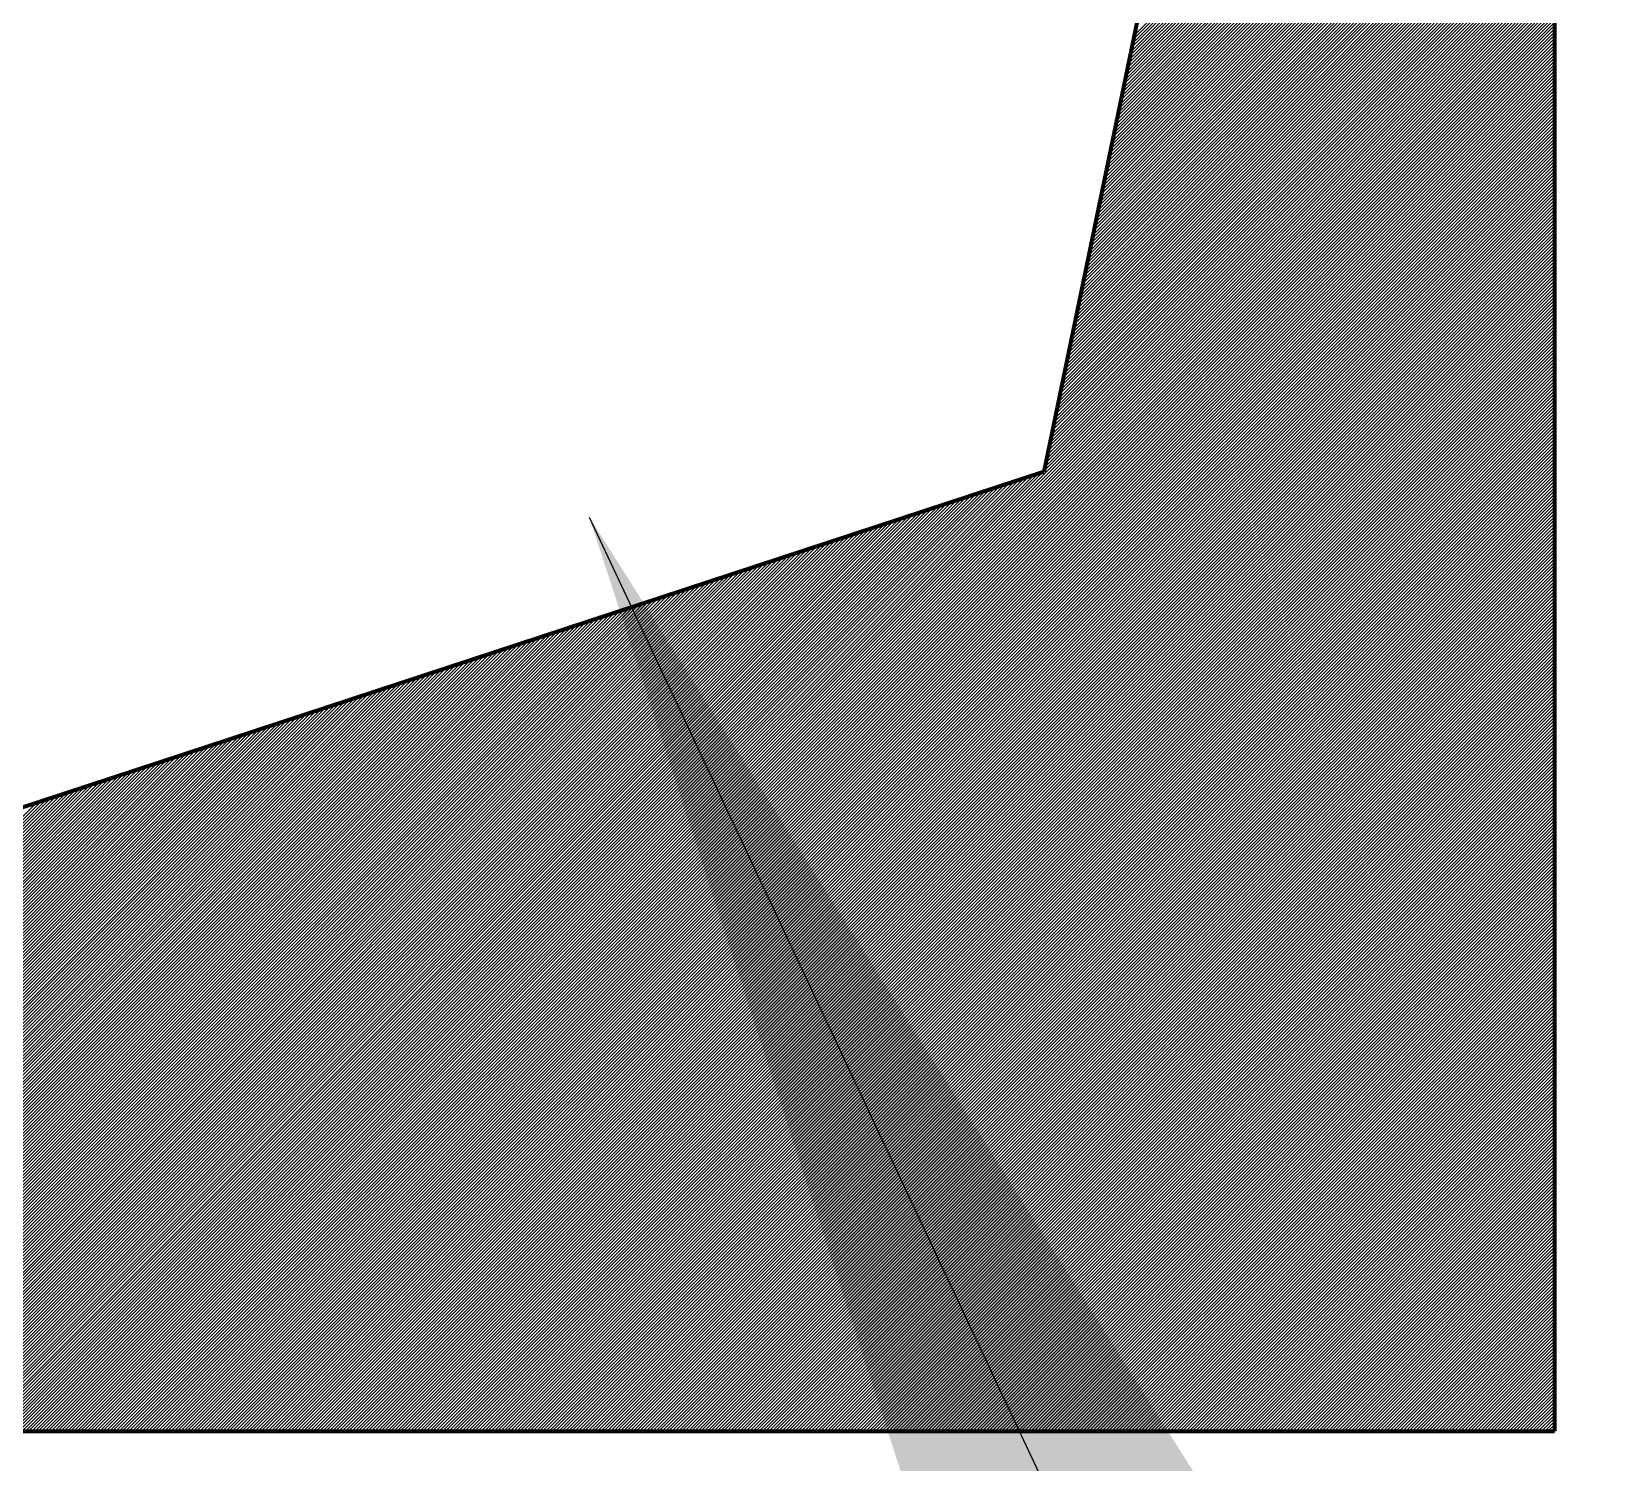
# Model space of a CAD drawing. Header units: millimetres. Extents: x -14850 to 14850, y -10500 to 10500.
# Drawn here: x -10679 to -10609.6, y -5766.5 to -5703.9 of the extents above; entities that cross this region are included whole.
import ezdxf

# ---------------------------------------------------------------- set-up
doc = ezdxf.new("R2010")
doc.units = ezdxf.units.MM
for name, color, linetype, lineweight in [('CAXA0', 7, 'Continuous', 70), ('CAXA4', 3, 'Continuous', 25), ('CAXA5', 4, 'Continuous', 25)]:
    doc.layers.add(name, color=color, linetype=linetype, lineweight=lineweight)

# ---------------------------------------------------------------- blocks, each defined once
blk = doc.blocks.new('CAXBLOCK842')
at = {"layer": 'CAXA0', "color": 0, "linetype": 'Continuous', "lineweight": 25}
for p, q in [((-10632.059, -5710.313), (-10612.378, -5690.632)), ((-10632.022, -5710.134), (-10612.378, -5690.49)), ((-10631.985, -5709.956), (-10612.378, -5690.349)), ((-10631.948, -5709.778), (-10612.378, -5690.208)), ((-10631.911, -5709.599), (-10612.475, -5690.163)), ((-10631.874, -5709.421), (-10612.616, -5690.163)), ((-10631.837, -5709.243), (-10612.758, -5690.163)), ((-10631.8, -5709.064), (-10612.899, -5690.163)), ((-10631.764, -5708.886), (-10613.04, -5690.163)), ((-10631.727, -5708.708), (-10613.182, -5690.163)), ((-10631.69, -5708.53), (-10613.323, -5690.163)), ((-10631.653, -5708.351), (-10613.465, -5690.163)), ((-10631.616, -5708.173), (-10613.606, -5690.163)), ((-10631.579, -5707.995), (-10613.748, -5690.163)), ((-10631.542, -5707.816), (-10613.889, -5690.163)), ((-10631.505, -5707.638), (-10614.03, -5690.163)), ((-10631.468, -5707.46), (-10614.172, -5690.163)), ((-10631.432, -5707.281), (-10614.313, -5690.163)), ((-10631.395, -5707.103), (-10614.455, -5690.163)), ((-10631.358, -5706.925), (-10614.596, -5690.163)), ((-10631.321, -5706.747), (-10614.737, -5690.163)), ((-10631.284, -5706.568), (-10614.879, -5690.163)), ((-10631.247, -5706.39), (-10615.02, -5690.163)), ((-10631.21, -5706.212), (-10615.162, -5690.163)), ((-10631.173, -5706.033), (-10615.303, -5690.163)), ((-10631.137, -5705.855), (-10615.445, -5690.163)), ((-10631.1, -5705.677), (-10615.586, -5690.163)), ((-10631.063, -5705.498), (-10615.727, -5690.163)), ((-10631.026, -5705.32), (-10615.869, -5690.163)), ((-10630.989, -5705.142), (-10616.01, -5690.163)), ((-10630.952, -5704.964), (-10616.152, -5690.163)), ((-10630.915, -5704.785), (-10616.293, -5690.163)), ((-10630.878, -5704.607), (-10616.435, -5690.163)), ((-10630.842, -5704.429), (-10616.576, -5690.163)), ((-10630.805, -5704.25), (-10616.717, -5690.163)), ((-10630.768, -5704.072), (-10616.859, -5690.163)), ((-10632.243, -5711.204), (-10612.378, -5691.339)), ((-10632.206, -5711.026), (-10612.378, -5691.197)), ((-10632.169, -5710.847), (-10612.378, -5691.056)), ((-10632.132, -5710.669), (-10612.378, -5690.915)), ((-10632.095, -5710.491), (-10612.378, -5690.773)), ((-10632.427, -5712.096), (-10612.378, -5692.046)), ((-10632.39, -5711.917), (-10612.378, -5691.905)), ((-10632.354, -5711.739), (-10612.378, -5691.763)), ((-10632.317, -5711.561), (-10612.378, -5691.622)), ((-10632.28, -5711.382), (-10612.378, -5691.48)), ((-10632.612, -5712.987), (-10612.378, -5692.753)), ((-10632.575, -5712.809), (-10612.378, -5692.612)), ((-10632.538, -5712.63), (-10612.378, -5692.47)), ((-10632.501, -5712.452), (-10612.378, -5692.329)), ((-10632.464, -5712.274), (-10612.378, -5692.187)), ((-10632.796, -5713.879), (-10612.378, -5693.46)), ((-10632.759, -5713.7), (-10612.378, -5693.319)), ((-10632.722, -5713.522), (-10612.378, -5693.177)), ((-10632.686, -5713.344), (-10612.378, -5693.036)), ((-10632.649, -5713.165), (-10612.378, -5692.895)), ((-10632.981, -5714.77), (-10612.378, -5694.167)), ((-10632.944, -5714.592), (-10612.378, -5694.026)), ((-10632.907, -5714.413), (-10612.378, -5693.884)), ((-10632.87, -5714.235), (-10612.378, -5693.743)), ((-10632.833, -5714.057), (-10612.378, -5693.602)), ((-10633.128, -5715.483), (-10612.378, -5694.733)), ((-10633.091, -5715.305), (-10612.378, -5694.592)), ((-10633.054, -5715.127), (-10612.378, -5694.45)), ((-10633.017, -5714.948), (-10612.378, -5694.309)), ((-10633.312, -5716.375), (-10612.378, -5695.44)), ((-10633.276, -5716.196), (-10612.378, -5695.299)), ((-10633.239, -5716.018), (-10612.378, -5695.157)), ((-10633.202, -5715.84), (-10612.378, -5695.016)), ((-10633.165, -5715.662), (-10612.378, -5694.874)), ((-10633.497, -5717.266), (-10612.378, -5696.147)), ((-10633.46, -5717.088), (-10612.378, -5696.006)), ((-10633.423, -5716.91), (-10612.378, -5695.864)), ((-10633.386, -5716.731), (-10612.378, -5695.723)), ((-10633.349, -5716.553), (-10612.378, -5695.582)), ((-10633.681, -5718.158), (-10612.378, -5696.854)), ((-10633.644, -5717.979), (-10612.378, -5696.713)), ((-10633.608, -5717.801), (-10612.378, -5696.571)), ((-10633.571, -5717.623), (-10612.378, -5696.43)), ((-10633.534, -5717.445), (-10612.378, -5696.289)), ((-10633.866, -5719.049), (-10612.378, -5697.561)), ((-10633.829, -5718.871), (-10612.378, -5697.42)), ((-10633.792, -5718.693), (-10612.378, -5697.279)), ((-10633.755, -5718.514), (-10612.378, -5697.137)), ((-10633.718, -5718.336), (-10612.378, -5696.996)), ((-10634.05, -5719.941), (-10612.378, -5698.269)), ((-10634.013, -5719.763), (-10612.378, -5698.127)), ((-10633.976, -5719.584), (-10612.378, -5697.986)), ((-10633.939, -5719.406), (-10612.378, -5697.844)), ((-10633.903, -5719.228), (-10612.378, -5697.703)), ((-10634.234, -5720.832), (-10612.378, -5698.976)), ((-10634.198, -5720.654), (-10612.378, -5698.834)), ((-10634.161, -5720.476), (-10612.378, -5698.693)), ((-10634.124, -5720.297), (-10612.378, -5698.551)), ((-10634.087, -5720.119), (-10612.378, -5698.41)), ((-10634.419, -5721.724), (-10612.378, -5699.683)), ((-10634.382, -5721.546), (-10612.378, -5699.541)), ((-10634.345, -5721.367), (-10612.378, -5699.4)), ((-10634.308, -5721.189), (-10612.378, -5699.258)), ((-10634.271, -5721.011), (-10612.378, -5699.117)), ((-10634.603, -5722.615), (-10612.378, -5700.39)), ((-10634.566, -5722.437), (-10612.378, -5700.248)), ((-10634.53, -5722.259), (-10612.378, -5700.107)), ((-10634.493, -5722.08), (-10612.378, -5699.966)), ((-10634.456, -5721.902), (-10612.378, -5699.824)), ((-10676.585, -5765.163), (-10612.378, -5700.956)), ((-10676.444, -5765.163), (-10612.378, -5701.097)), ((-10634.714, -5723.15), (-10612.378, -5700.814)), ((-10634.677, -5722.972), (-10612.378, -5700.673)), ((-10634.64, -5722.794), (-10612.378, -5700.531)), ((-10676.302, -5765.163), (-10612.378, -5701.238)), ((-10676.161, -5765.163), (-10612.378, -5701.38)), ((-10676.02, -5765.163), (-10612.378, -5701.521)), ((-10675.878, -5765.163), (-10612.378, -5701.663)), ((-10675.737, -5765.163), (-10612.378, -5701.804)), ((-10675.595, -5765.163), (-10612.378, -5701.945)), ((-10675.454, -5765.163), (-10612.378, -5702.087)), ((-10675.312, -5765.163), (-10612.378, -5702.228)), ((-10675.171, -5765.163), (-10612.378, -5702.37)), ((-10675.03, -5765.163), (-10612.378, -5702.511)), ((-10674.888, -5765.163), (-10612.378, -5702.653)), ((-10674.747, -5765.163), (-10612.378, -5702.794)), ((-10674.605, -5765.163), (-10612.378, -5702.935)), ((-10674.464, -5765.163), (-10612.378, -5703.077)), ((-10674.323, -5765.163), (-10612.378, -5703.218)), ((-10674.181, -5765.163), (-10612.378, -5703.36)), ((-10674.04, -5765.163), (-10612.378, -5703.501)), ((-10673.898, -5765.163), (-10612.378, -5703.643)), ((-10673.757, -5765.163), (-10612.378, -5703.784)), ((-10673.615, -5765.163), (-10612.378, -5703.925)), ((-10673.474, -5765.163), (-10612.378, -5704.067)), ((-10673.333, -5765.163), (-10612.378, -5704.208)), ((-10673.191, -5765.163), (-10612.378, -5704.35)), ((-10673.05, -5765.163), (-10612.378, -5704.491)), ((-10672.908, -5765.163), (-10612.378, -5704.633)), ((-10672.767, -5765.163), (-10612.378, -5704.774)), ((-10672.625, -5765.163), (-10612.378, -5704.915)), ((-10672.484, -5765.163), (-10612.378, -5705.057)), ((-10672.343, -5765.163), (-10612.378, -5705.198)), ((-10672.201, -5765.163), (-10612.378, -5705.34)), ((-10672.06, -5765.163), (-10612.378, -5705.481)), ((-10671.918, -5765.163), (-10612.378, -5705.622)), ((-10671.777, -5765.163), (-10612.378, -5705.764)), ((-10671.636, -5765.163), (-10612.378, -5705.905)), ((-10671.494, -5765.163), (-10612.378, -5706.047)), ((-10671.353, -5765.163), (-10612.378, -5706.188)), ((-10671.211, -5765.163), (-10612.378, -5706.33)), ((-10671.07, -5765.163), (-10612.378, -5706.471)), ((-10670.928, -5765.163), (-10612.378, -5706.612)), ((-10670.787, -5765.163), (-10612.378, -5706.754)), ((-10670.646, -5765.163), (-10612.378, -5706.895)), ((-10670.504, -5765.163), (-10612.378, -5707.037)), ((-10670.363, -5765.163), (-10612.378, -5707.178)), ((-10670.221, -5765.163), (-10612.378, -5707.32)), ((-10670.08, -5765.163), (-10612.378, -5707.461)), ((-10669.938, -5765.163), (-10612.378, -5707.602)), ((-10669.797, -5765.163), (-10612.378, -5707.744)), ((-10669.656, -5765.163), (-10612.378, -5707.885)), ((-10669.514, -5765.163), (-10612.378, -5708.027)), ((-10669.373, -5765.163), (-10612.378, -5708.168)), ((-10669.231, -5765.163), (-10612.378, -5708.309)), ((-10669.09, -5765.163), (-10612.378, -5708.451)), ((-10668.949, -5765.163), (-10612.378, -5708.592)), ((-10668.807, -5765.163), (-10612.378, -5708.734)), ((-10668.666, -5765.163), (-10612.378, -5708.875)), ((-10668.524, -5765.163), (-10612.378, -5709.017)), ((-10668.383, -5765.163), (-10612.378, -5709.158)), ((-10668.241, -5765.163), (-10612.378, -5709.299)), ((-10668.1, -5765.163), (-10612.378, -5709.441)), ((-10667.959, -5765.163), (-10612.378, -5709.582)), ((-10667.817, -5765.163), (-10612.378, -5709.724)), ((-10667.676, -5765.163), (-10612.378, -5709.865)), ((-10667.534, -5765.163), (-10612.378, -5710.007)), ((-10667.393, -5765.163), (-10612.378, -5710.148)), ((-10667.251, -5765.163), (-10612.378, -5710.289)), ((-10667.11, -5765.163), (-10612.378, -5710.431)), ((-10666.969, -5765.163), (-10612.378, -5710.572)), ((-10666.827, -5765.163), (-10612.378, -5710.714)), ((-10666.686, -5765.163), (-10612.378, -5710.855)), ((-10666.544, -5765.163), (-10612.378, -5710.996)), ((-10666.403, -5765.163), (-10612.378, -5711.138)), ((-10666.262, -5765.163), (-10612.378, -5711.279)), ((-10666.12, -5765.163), (-10612.378, -5711.421)), ((-10665.979, -5765.163), (-10612.378, -5711.562)), ((-10665.837, -5765.163), (-10612.378, -5711.704)), ((-10665.696, -5765.163), (-10612.378, -5711.845)), ((-10665.554, -5765.163), (-10612.378, -5711.986)), ((-10665.413, -5765.163), (-10612.378, -5712.128)), ((-10665.272, -5765.163), (-10612.378, -5712.269)), ((-10665.13, -5765.163), (-10612.378, -5712.411)), ((-10664.989, -5765.163), (-10612.378, -5712.552)), ((-10664.847, -5765.163), (-10612.378, -5712.694)), ((-10664.706, -5765.163), (-10612.378, -5712.835)), ((-10664.564, -5765.163), (-10612.378, -5712.976)), ((-10664.423, -5765.163), (-10612.378, -5713.118)), ((-10664.282, -5765.163), (-10612.378, -5713.259)), ((-10664.14, -5765.163), (-10612.378, -5713.401)), ((-10663.999, -5765.163), (-10612.378, -5713.542)), ((-10663.857, -5765.163), (-10612.378, -5713.683)), ((-10663.716, -5765.163), (-10612.378, -5713.825)), ((-10663.575, -5765.163), (-10612.378, -5713.966)), ((-10663.433, -5765.163), (-10612.378, -5714.108)), ((-10663.292, -5765.163), (-10612.378, -5714.249)), ((-10663.15, -5765.163), (-10612.378, -5714.391)), ((-10663.009, -5765.163), (-10612.378, -5714.532)), ((-10662.867, -5765.163), (-10612.378, -5714.673)), ((-10662.726, -5765.163), (-10612.378, -5714.815)), ((-10662.585, -5765.163), (-10612.378, -5714.956)), ((-10662.443, -5765.163), (-10612.378, -5715.098)), ((-10662.302, -5765.163), (-10612.378, -5715.239)), ((-10662.16, -5765.163), (-10612.378, -5715.381)), ((-10662.019, -5765.163), (-10612.378, -5715.522)), ((-10661.877, -5765.163), (-10612.378, -5715.663)), ((-10661.736, -5765.163), (-10612.378, -5715.805)), ((-10661.595, -5765.163), (-10612.378, -5715.946)), ((-10661.453, -5765.163), (-10612.378, -5716.088)), ((-10661.312, -5765.163), (-10612.378, -5716.229)), ((-10661.17, -5765.163), (-10612.378, -5716.37)), ((-10661.029, -5765.163), (-10612.378, -5716.512)), ((-10660.888, -5765.163), (-10612.378, -5716.653)), ((-10660.746, -5765.163), (-10612.378, -5716.795)), ((-10660.605, -5765.163), (-10612.378, -5716.936)), ((-10660.463, -5765.163), (-10612.378, -5717.078)), ((-10660.322, -5765.163), (-10612.378, -5717.219)), ((-10660.18, -5765.163), (-10612.378, -5717.36)), ((-10660.039, -5765.163), (-10612.378, -5717.502)), ((-10659.898, -5765.163), (-10612.378, -5717.643)), ((-10659.756, -5765.163), (-10612.378, -5717.785)), ((-10659.615, -5765.163), (-10612.378, -5717.926)), ((-10659.473, -5765.163), (-10612.378, -5718.068)), ((-10659.332, -5765.163), (-10612.378, -5718.209)), ((-10659.19, -5765.163), (-10612.378, -5718.35)), ((-10659.049, -5765.163), (-10612.378, -5718.492)), ((-10658.908, -5765.163), (-10612.378, -5718.633)), ((-10658.766, -5765.163), (-10612.378, -5718.775)), ((-10658.625, -5765.163), (-10612.378, -5718.916)), ((-10658.483, -5765.163), (-10612.378, -5719.057)), ((-10658.342, -5765.163), (-10612.378, -5719.199)), ((-10658.201, -5765.163), (-10612.378, -5719.34)), ((-10658.059, -5765.163), (-10612.378, -5719.482)), ((-10657.918, -5765.163), (-10612.378, -5719.623)), ((-10657.776, -5765.163), (-10612.378, -5719.765)), ((-10657.635, -5765.163), (-10612.378, -5719.906)), ((-10657.493, -5765.163), (-10612.378, -5720.047)), ((-10657.352, -5765.163), (-10612.378, -5720.189)), ((-10657.211, -5765.163), (-10612.378, -5720.33)), ((-10657.069, -5765.163), (-10612.378, -5720.472)), ((-10656.928, -5765.163), (-10612.378, -5720.613)), ((-10656.786, -5765.163), (-10612.378, -5720.755)), ((-10656.645, -5765.163), (-10612.378, -5720.896)), ((-10656.503, -5765.163), (-10612.378, -5721.037)), ((-10656.362, -5765.163), (-10612.378, -5721.179)), ((-10656.221, -5765.163), (-10612.378, -5721.32)), ((-10656.079, -5765.163), (-10612.378, -5721.462)), ((-10655.938, -5765.163), (-10612.378, -5721.603)), ((-10655.796, -5765.163), (-10612.378, -5721.744)), ((-10655.655, -5765.163), (-10612.378, -5721.886)), ((-10655.514, -5765.163), (-10612.378, -5722.027)), ((-10655.372, -5765.163), (-10612.378, -5722.169)), ((-10655.231, -5765.163), (-10612.378, -5722.31)), ((-10655.089, -5765.163), (-10612.378, -5722.452)), ((-10654.948, -5765.163), (-10612.378, -5722.593)), ((-10677.01, -5765.163), (-10635.159, -5723.313)), ((-10676.868, -5765.163), (-10634.948, -5723.243)), ((-10676.727, -5765.163), (-10634.738, -5723.174)), ((-10654.806, -5765.163), (-10612.378, -5722.734)), ((-10654.665, -5765.163), (-10612.378, -5722.876)), ((-10654.524, -5765.163), (-10612.378, -5723.017)), ((-10654.382, -5765.163), (-10612.378, -5723.159)), ((-10654.241, -5765.163), (-10612.378, -5723.3)), ((-10678.424, -5765.163), (-10637.267, -5724.006)), ((-10678.282, -5765.163), (-10637.056, -5723.936)), ((-10678.141, -5765.163), (-10636.845, -5723.867)), ((-10677.999, -5765.163), (-10636.634, -5723.798)), ((-10677.858, -5765.163), (-10636.424, -5723.728)), ((-10677.717, -5765.163), (-10636.213, -5723.659)), ((-10677.575, -5765.163), (-10636.002, -5723.59)), ((-10677.434, -5765.163), (-10635.791, -5723.52)), ((-10677.292, -5765.163), (-10635.581, -5723.451)), ((-10677.151, -5765.163), (-10635.37, -5723.382)), ((-10654.099, -5765.163), (-10612.378, -5723.442)), ((-10653.958, -5765.163), (-10612.378, -5723.583)), ((-10653.816, -5765.163), (-10612.378, -5723.724)), ((-10653.675, -5765.163), (-10612.378, -5723.866)), ((-10653.534, -5765.163), (-10612.378, -5724.007)), ((-10679.838, -5765.163), (-10639.374, -5724.699)), ((-10679.697, -5765.163), (-10639.163, -5724.63)), ((-10679.555, -5765.163), (-10638.953, -5724.56)), ((-10679.414, -5765.163), (-10638.742, -5724.491)), ((-10679.272, -5765.163), (-10638.531, -5724.422)), ((-10679.131, -5765.163), (-10638.32, -5724.352)), ((-10678.989, -5765.163), (-10638.11, -5724.283)), ((-10678.848, -5765.163), (-10637.899, -5724.214)), ((-10678.707, -5765.163), (-10637.688, -5724.144)), ((-10678.565, -5765.163), (-10637.477, -5724.075)), ((-10653.392, -5765.163), (-10612.378, -5724.149)), ((-10653.251, -5765.163), (-10612.378, -5724.29)), ((-10653.109, -5765.163), (-10612.378, -5724.431)), ((-10652.968, -5765.163), (-10612.378, -5724.573)), ((-10681.252, -5765.163), (-10641.482, -5725.392)), ((-10681.111, -5765.163), (-10641.271, -5725.323)), ((-10680.969, -5765.163), (-10641.06, -5725.254)), ((-10680.828, -5765.163), (-10640.849, -5725.184)), ((-10680.687, -5765.163), (-10640.639, -5725.115)), ((-10680.545, -5765.163), (-10640.428, -5725.046)), ((-10680.404, -5765.163), (-10640.217, -5724.976)), ((-10680.262, -5765.163), (-10640.006, -5724.907)), ((-10680.121, -5765.163), (-10639.796, -5724.838)), ((-10679.979, -5765.163), (-10639.585, -5724.768)), ((-10652.826, -5765.163), (-10612.378, -5724.714)), ((-10652.685, -5765.163), (-10612.378, -5724.856)), ((-10652.544, -5765.163), (-10612.378, -5724.997)), ((-10652.402, -5765.163), (-10612.378, -5725.139)), ((-10652.261, -5765.163), (-10612.378, -5725.28)), ((-10682.666, -5765.163), (-10643.589, -5726.086)), ((-10682.525, -5765.163), (-10643.378, -5726.016)), ((-10682.384, -5765.163), (-10643.168, -5725.947)), ((-10682.242, -5765.163), (-10642.957, -5725.878)), ((-10682.101, -5765.163), (-10642.746, -5725.808)), ((-10681.959, -5765.163), (-10642.535, -5725.739)), ((-10681.818, -5765.163), (-10642.325, -5725.67)), ((-10681.676, -5765.163), (-10642.114, -5725.6)), ((-10681.535, -5765.163), (-10641.903, -5725.531)), ((-10681.394, -5765.163), (-10641.692, -5725.462)), ((-10652.119, -5765.163), (-10612.378, -5725.421)), ((-10651.978, -5765.163), (-10612.378, -5725.563)), ((-10651.837, -5765.163), (-10612.378, -5725.704)), ((-10651.695, -5765.163), (-10612.378, -5725.846)), ((-10651.554, -5765.163), (-10612.378, -5725.987)), ((-10684.081, -5765.163), (-10645.697, -5726.779)), ((-10683.939, -5765.163), (-10645.486, -5726.71)), ((-10683.798, -5765.163), (-10645.275, -5726.64)), ((-10683.656, -5765.163), (-10645.064, -5726.571)), ((-10683.515, -5765.163), (-10644.854, -5726.502)), ((-10683.374, -5765.163), (-10644.643, -5726.432)), ((-10683.232, -5765.163), (-10644.432, -5726.363)), ((-10683.091, -5765.163), (-10644.221, -5726.294)), ((-10682.949, -5765.163), (-10644.011, -5726.224)), ((-10682.808, -5765.163), (-10643.8, -5726.155)), ((-10651.412, -5765.163), (-10612.378, -5726.129)), ((-10651.271, -5765.163), (-10612.378, -5726.27)), ((-10651.129, -5765.163), (-10612.378, -5726.411)), ((-10650.988, -5765.163), (-10612.378, -5726.553)), ((-10650.847, -5765.163), (-10612.378, -5726.694)), ((-10685.495, -5765.163), (-10647.804, -5727.472)), ((-10685.353, -5765.163), (-10647.593, -5727.403)), ((-10685.212, -5765.163), (-10647.383, -5727.334)), ((-10685.071, -5765.163), (-10647.172, -5727.264)), ((-10684.929, -5765.163), (-10646.961, -5727.195)), ((-10684.788, -5765.163), (-10646.75, -5727.126)), ((-10684.646, -5765.163), (-10646.54, -5727.056)), ((-10684.505, -5765.163), (-10646.329, -5726.987)), ((-10684.363, -5765.163), (-10646.118, -5726.918)), ((-10684.222, -5765.163), (-10645.907, -5726.848)), ((-10650.705, -5765.163), (-10612.378, -5726.836)), ((-10650.564, -5765.163), (-10612.378, -5726.977)), ((-10650.422, -5765.163), (-10612.378, -5727.119)), ((-10650.281, -5765.163), (-10612.378, -5727.26)), ((-10650.139, -5765.163), (-10612.378, -5727.401)), ((-10686.909, -5765.163), (-10649.912, -5728.166)), ((-10686.768, -5765.163), (-10649.701, -5728.096)), ((-10686.626, -5765.163), (-10649.49, -5728.027)), ((-10686.485, -5765.163), (-10649.279, -5727.958)), ((-10686.343, -5765.163), (-10649.069, -5727.888)), ((-10686.202, -5765.163), (-10648.858, -5727.819)), ((-10686.061, -5765.163), (-10648.647, -5727.75)), ((-10685.919, -5765.163), (-10648.436, -5727.68)), ((-10685.778, -5765.163), (-10648.226, -5727.611)), ((-10685.636, -5765.163), (-10648.015, -5727.542)), ((-10649.998, -5765.163), (-10612.378, -5727.543)), ((-10649.857, -5765.163), (-10612.378, -5727.684)), ((-10649.715, -5765.163), (-10612.378, -5727.826)), ((-10649.574, -5765.163), (-10612.378, -5727.967)), ((-10649.432, -5765.163), (-10612.378, -5728.108)), ((-10687.378, -5765.066), (-10650.755, -5728.443)), ((-10687.378, -5764.925), (-10650.965, -5728.512)), ((-10687.378, -5764.783), (-10651.176, -5728.582)), ((-10687.378, -5764.642), (-10651.387, -5728.651)), ((-10687.378, -5764.5), (-10651.598, -5728.72)), ((-10687.378, -5764.359), (-10651.808, -5728.79)), ((-10687.378, -5764.218), (-10652.019, -5728.859)), ((-10687.333, -5765.163), (-10650.544, -5728.374)), ((-10687.192, -5765.163), (-10650.333, -5728.304)), ((-10687.05, -5765.163), (-10650.122, -5728.235)), ((-10649.291, -5765.163), (-10612.378, -5728.25)), ((-10649.15, -5765.163), (-10612.378, -5728.391)), ((-10649.008, -5765.163), (-10612.378, -5728.533)), ((-10648.867, -5765.163), (-10612.378, -5728.674)), ((-10648.725, -5765.163), (-10612.378, -5728.816)), ((-10687.378, -5764.076), (-10652.23, -5728.928)), ((-10687.378, -5763.935), (-10652.441, -5728.998)), ((-10687.378, -5763.793), (-10652.651, -5729.067)), ((-10687.378, -5763.652), (-10652.862, -5729.136)), ((-10687.378, -5763.51), (-10653.073, -5729.206)), ((-10687.378, -5763.369), (-10653.284, -5729.275)), ((-10687.378, -5763.228), (-10653.494, -5729.344)), ((-10687.378, -5763.086), (-10653.705, -5729.414)), ((-10687.378, -5762.945), (-10653.916, -5729.483)), ((-10687.378, -5762.803), (-10654.127, -5729.552)), ((-10648.584, -5765.163), (-10612.378, -5728.957)), ((-10648.442, -5765.163), (-10612.378, -5729.098)), ((-10648.301, -5765.163), (-10612.378, -5729.24)), ((-10648.16, -5765.163), (-10612.378, -5729.381)), ((-10648.018, -5765.163), (-10612.378, -5729.523)), ((-10687.378, -5762.662), (-10654.337, -5729.622)), ((-10687.378, -5762.521), (-10654.548, -5729.691)), ((-10687.378, -5762.379), (-10654.759, -5729.76)), ((-10687.378, -5762.238), (-10654.97, -5729.829)), ((-10687.378, -5762.096), (-10655.18, -5729.899)), ((-10687.378, -5761.955), (-10655.391, -5729.968)), ((-10687.378, -5761.813), (-10655.602, -5730.037)), ((-10687.378, -5761.672), (-10655.813, -5730.107)), ((-10687.378, -5761.531), (-10656.023, -5730.176)), ((-10687.378, -5761.389), (-10656.234, -5730.245)), ((-10647.877, -5765.163), (-10612.378, -5729.664)), ((-10647.735, -5765.163), (-10612.378, -5729.806)), ((-10647.594, -5765.163), (-10612.378, -5729.947)), ((-10647.452, -5765.163), (-10612.378, -5730.088)), ((-10647.311, -5765.163), (-10612.378, -5730.23)), ((-10687.378, -5761.248), (-10656.445, -5730.315)), ((-10687.378, -5761.106), (-10656.656, -5730.384)), ((-10687.378, -5760.965), (-10656.866, -5730.453)), ((-10687.378, -5760.823), (-10657.077, -5730.523)), ((-10687.378, -5760.682), (-10657.288, -5730.592)), ((-10687.378, -5760.541), (-10657.499, -5730.661)), ((-10687.378, -5760.399), (-10657.709, -5730.731)), ((-10687.378, -5760.258), (-10657.92, -5730.8)), ((-10687.378, -5760.116), (-10658.131, -5730.869)), ((-10687.378, -5759.975), (-10658.342, -5730.939)), ((-10647.17, -5765.163), (-10612.378, -5730.371)), ((-10647.028, -5765.163), (-10612.378, -5730.513)), ((-10646.887, -5765.163), (-10612.378, -5730.654)), ((-10646.745, -5765.163), (-10612.378, -5730.795)), ((-10646.604, -5765.163), (-10612.378, -5730.937)), ((-10687.378, -5759.834), (-10658.552, -5731.008)), ((-10687.378, -5759.692), (-10658.763, -5731.077)), ((-10687.378, -5759.551), (-10658.974, -5731.147)), ((-10687.378, -5759.409), (-10659.185, -5731.216)), ((-10687.378, -5759.268), (-10659.395, -5731.285)), ((-10687.378, -5759.126), (-10659.606, -5731.355)), ((-10687.378, -5758.985), (-10659.817, -5731.424)), ((-10687.378, -5758.844), (-10660.028, -5731.493)), ((-10687.378, -5758.702), (-10660.238, -5731.563)), ((-10687.378, -5758.561), (-10660.449, -5731.632)), ((-10646.463, -5765.163), (-10612.378, -5731.078)), ((-10646.321, -5765.163), (-10612.378, -5731.22)), ((-10646.18, -5765.163), (-10612.378, -5731.361)), ((-10646.038, -5765.163), (-10612.378, -5731.503)), ((-10645.897, -5765.163), (-10612.378, -5731.644)), ((-10687.378, -5758.419), (-10660.66, -5731.701)), ((-10687.378, -5758.278), (-10660.871, -5731.771)), ((-10687.378, -5758.136), (-10661.081, -5731.84)), ((-10687.378, -5757.995), (-10661.292, -5731.909)), ((-10687.378, -5757.854), (-10661.503, -5731.979)), ((-10687.378, -5757.712), (-10661.714, -5732.048)), ((-10687.378, -5757.571), (-10661.924, -5732.117)), ((-10687.378, -5757.429), (-10662.135, -5732.187)), ((-10687.378, -5757.288), (-10662.346, -5732.256)), ((-10687.378, -5757.147), (-10662.557, -5732.325)), ((-10645.755, -5765.163), (-10612.378, -5731.785)), ((-10645.614, -5765.163), (-10612.378, -5731.927)), ((-10645.473, -5765.163), (-10612.378, -5732.068)), ((-10645.331, -5765.163), (-10612.378, -5732.21)), ((-10687.378, -5757.005), (-10662.767, -5732.395)), ((-10687.378, -5756.864), (-10662.978, -5732.464)), ((-10687.378, -5756.722), (-10663.189, -5732.533)), ((-10687.378, -5756.581), (-10663.4, -5732.603)), ((-10687.378, -5756.439), (-10663.61, -5732.672)), ((-10687.378, -5756.298), (-10663.821, -5732.741)), ((-10687.378, -5756.157), (-10664.032, -5732.811)), ((-10687.378, -5756.015), (-10664.243, -5732.88)), ((-10687.378, -5755.874), (-10664.453, -5732.949)), ((-10687.378, -5755.732), (-10664.664, -5733.019)), ((-10645.19, -5765.163), (-10612.378, -5732.351)), ((-10645.048, -5765.163), (-10612.378, -5732.493)), ((-10644.907, -5765.163), (-10612.378, -5732.634)), ((-10644.765, -5765.163), (-10612.378, -5732.775)), ((-10644.624, -5765.163), (-10612.378, -5732.917)), ((-10687.378, -5755.591), (-10664.875, -5733.088)), ((-10687.378, -5755.449), (-10665.086, -5733.157)), ((-10687.378, -5755.308), (-10665.296, -5733.227)), ((-10687.378, -5755.167), (-10665.507, -5733.296)), ((-10687.378, -5755.025), (-10665.718, -5733.365)), ((-10687.378, -5754.884), (-10665.929, -5733.435)), ((-10687.378, -5754.742), (-10666.139, -5733.504)), ((-10687.378, -5754.601), (-10666.35, -5733.573)), ((-10687.378, -5754.46), (-10666.561, -5733.643)), ((-10687.378, -5754.318), (-10666.772, -5733.712)), ((-10644.483, -5765.163), (-10612.378, -5733.058)), ((-10644.341, -5765.163), (-10612.378, -5733.2)), ((-10644.2, -5765.163), (-10612.378, -5733.341)), ((-10644.058, -5765.163), (-10612.378, -5733.482)), ((-10643.917, -5765.163), (-10612.378, -5733.624)), ((-10687.378, -5754.177), (-10666.982, -5733.781)), ((-10687.378, -5754.035), (-10667.193, -5733.851)), ((-10687.378, -5753.894), (-10667.404, -5733.92)), ((-10687.378, -5753.752), (-10667.615, -5733.989)), ((-10687.378, -5753.611), (-10667.825, -5734.059)), ((-10687.378, -5753.47), (-10668.036, -5734.128)), ((-10687.378, -5753.328), (-10668.247, -5734.197)), ((-10687.378, -5753.187), (-10668.458, -5734.267)), ((-10687.378, -5753.045), (-10668.668, -5734.336)), ((-10687.378, -5752.904), (-10668.879, -5734.405)), ((-10643.776, -5765.163), (-10612.378, -5733.765)), ((-10643.634, -5765.163), (-10612.378, -5733.907)), ((-10643.493, -5765.163), (-10612.378, -5734.048)), ((-10643.351, -5765.163), (-10612.378, -5734.19)), ((-10643.21, -5765.163), (-10612.378, -5734.331)), ((-10687.378, -5752.762), (-10669.09, -5734.475)), ((-10687.378, -5752.621), (-10669.301, -5734.544)), ((-10687.378, -5752.48), (-10669.511, -5734.613)), ((-10687.378, -5752.338), (-10669.722, -5734.683)), ((-10687.378, -5752.197), (-10669.933, -5734.752)), ((-10687.378, -5752.055), (-10670.144, -5734.821)), ((-10687.378, -5751.914), (-10670.354, -5734.891)), ((-10687.378, -5751.772), (-10670.565, -5734.96)), ((-10687.378, -5751.631), (-10670.776, -5735.029)), ((-10687.378, -5751.49), (-10670.987, -5735.099)), ((-10643.068, -5765.163), (-10612.378, -5734.472)), ((-10642.927, -5765.163), (-10612.378, -5734.614)), ((-10642.786, -5765.163), (-10612.378, -5734.755)), ((-10642.644, -5765.163), (-10612.378, -5734.897)), ((-10642.503, -5765.163), (-10612.378, -5735.038)), ((-10687.378, -5751.348), (-10671.197, -5735.168)), ((-10687.378, -5751.207), (-10671.408, -5735.237)), ((-10687.378, -5751.065), (-10671.619, -5735.307)), ((-10687.378, -5750.924), (-10671.83, -5735.376)), ((-10687.378, -5750.783), (-10672.04, -5735.445)), ((-10687.378, -5750.641), (-10672.251, -5735.515)), ((-10687.378, -5750.5), (-10672.462, -5735.584)), ((-10687.378, -5750.358), (-10672.673, -5735.653)), ((-10687.378, -5750.217), (-10672.883, -5735.723)), ((-10687.378, -5750.075), (-10673.094, -5735.792)), ((-10642.361, -5765.163), (-10612.378, -5735.18)), ((-10642.22, -5765.163), (-10612.378, -5735.321)), ((-10642.078, -5765.163), (-10612.378, -5735.462)), ((-10641.937, -5765.163), (-10612.378, -5735.604)), ((-10641.796, -5765.163), (-10612.378, -5735.745)), ((-10687.378, -5749.934), (-10673.305, -5735.861)), ((-10687.378, -5749.793), (-10673.516, -5735.931)), ((-10687.378, -5749.651), (-10673.726, -5736)), ((-10687.378, -5749.51), (-10673.937, -5736.069)), ((-10687.378, -5749.368), (-10674.148, -5736.138)), ((-10687.378, -5749.227), (-10674.359, -5736.208)), ((-10687.378, -5749.085), (-10674.569, -5736.277)), ((-10687.378, -5748.944), (-10674.78, -5736.346)), ((-10687.378, -5748.803), (-10674.991, -5736.416)), ((-10687.378, -5748.661), (-10675.202, -5736.485)), ((-10641.654, -5765.163), (-10612.378, -5735.887)), ((-10641.513, -5765.163), (-10612.378, -5736.028)), ((-10641.371, -5765.163), (-10612.378, -5736.169)), ((-10641.23, -5765.163), (-10612.378, -5736.311)), ((-10641.089, -5765.163), (-10612.378, -5736.452)), ((-10687.378, -5748.52), (-10675.412, -5736.554)), ((-10687.378, -5748.378), (-10675.623, -5736.624)), ((-10687.378, -5748.237), (-10675.834, -5736.693)), ((-10687.378, -5748.096), (-10676.045, -5736.762)), ((-10687.378, -5747.954), (-10676.255, -5736.832)), ((-10687.378, -5747.813), (-10676.466, -5736.901)), ((-10687.378, -5747.671), (-10676.677, -5736.97)), ((-10687.378, -5747.53), (-10676.888, -5737.04)), ((-10687.378, -5747.388), (-10677.098, -5737.109)), ((-10687.378, -5747.247), (-10677.309, -5737.178)), ((-10640.947, -5765.163), (-10612.378, -5736.594)), ((-10640.806, -5765.163), (-10612.378, -5736.735)), ((-10640.664, -5765.163), (-10612.378, -5736.877)), ((-10640.523, -5765.163), (-10612.378, -5737.018)), ((-10640.381, -5765.163), (-10612.378, -5737.159)), ((-10687.378, -5747.106), (-10677.52, -5737.248)), ((-10687.378, -5746.964), (-10677.731, -5737.317)), ((-10687.378, -5746.823), (-10677.942, -5737.386)), ((-10687.378, -5746.681), (-10678.152, -5737.456)), ((-10687.378, -5746.54), (-10678.363, -5737.525)), ((-10687.378, -5746.398), (-10678.574, -5737.594)), ((-10687.378, -5746.257), (-10678.785, -5737.664)), ((-10640.24, -5765.163), (-10612.378, -5737.301)), ((-10640.099, -5765.163), (-10612.378, -5737.442)), ((-10639.957, -5765.163), (-10612.378, -5737.584)), ((-10639.816, -5765.163), (-10612.378, -5737.725)), ((-10639.674, -5765.163), (-10612.378, -5737.867)), ((-10639.533, -5765.163), (-10612.378, -5738.008)), ((-10639.391, -5765.163), (-10612.378, -5738.149)), ((-10639.25, -5765.163), (-10612.378, -5738.291)), ((-10639.109, -5765.163), (-10612.378, -5738.432)), ((-10638.967, -5765.163), (-10612.378, -5738.574)), ((-10638.826, -5765.163), (-10612.378, -5738.715)), ((-10638.684, -5765.163), (-10612.378, -5738.856)), ((-10638.543, -5765.163), (-10612.378, -5738.998)), ((-10638.402, -5765.163), (-10612.378, -5739.139)), ((-10638.26, -5765.163), (-10612.378, -5739.281)), ((-10638.119, -5765.163), (-10612.378, -5739.422)), ((-10637.977, -5765.163), (-10612.378, -5739.564)), ((-10637.836, -5765.163), (-10612.378, -5739.705)), ((-10637.694, -5765.163), (-10612.378, -5739.846)), ((-10637.553, -5765.163), (-10612.378, -5739.988)), ((-10637.412, -5765.163), (-10612.378, -5740.129)), ((-10637.27, -5765.163), (-10612.378, -5740.271)), ((-10637.129, -5765.163), (-10612.378, -5740.412)), ((-10636.987, -5765.163), (-10612.378, -5740.554)), ((-10636.846, -5765.163), (-10612.378, -5740.695)), ((-10636.704, -5765.163), (-10612.378, -5740.836)), ((-10636.563, -5765.163), (-10612.378, -5740.978)), ((-10636.422, -5765.163), (-10612.378, -5741.119)), ((-10636.28, -5765.163), (-10612.378, -5741.261)), ((-10636.139, -5765.163), (-10612.378, -5741.402)), ((-10635.997, -5765.163), (-10612.378, -5741.543)), ((-10635.856, -5765.163), (-10612.378, -5741.685)), ((-10635.715, -5765.163), (-10612.378, -5741.826)), ((-10635.573, -5765.163), (-10612.378, -5741.968)), ((-10635.432, -5765.163), (-10612.378, -5742.109)), ((-10635.29, -5765.163), (-10612.378, -5742.251)), ((-10635.149, -5765.163), (-10612.378, -5742.392)), ((-10635.007, -5765.163), (-10612.378, -5742.533)), ((-10634.866, -5765.163), (-10612.378, -5742.675)), ((-10634.725, -5765.163), (-10612.378, -5742.816)), ((-10634.583, -5765.163), (-10612.378, -5742.958)), ((-10634.442, -5765.163), (-10612.378, -5743.099)), ((-10634.3, -5765.163), (-10612.378, -5743.241)), ((-10634.159, -5765.163), (-10612.378, -5743.382)), ((-10634.017, -5765.163), (-10612.378, -5743.523)), ((-10633.876, -5765.163), (-10612.378, -5743.665)), ((-10633.735, -5765.163), (-10612.378, -5743.806)), ((-10633.593, -5765.163), (-10612.378, -5743.948)), ((-10633.452, -5765.163), (-10612.378, -5744.089)), ((-10633.31, -5765.163), (-10612.378, -5744.23)), ((-10633.169, -5765.163), (-10612.378, -5744.372)), ((-10633.028, -5765.163), (-10612.378, -5744.513)), ((-10632.886, -5765.163), (-10612.378, -5744.655)), ((-10632.745, -5765.163), (-10612.378, -5744.796)), ((-10632.603, -5765.163), (-10612.378, -5744.938)), ((-10632.462, -5765.163), (-10612.378, -5745.079)), ((-10632.32, -5765.163), (-10612.378, -5745.22)), ((-10632.179, -5765.163), (-10612.378, -5745.362)), ((-10632.038, -5765.163), (-10612.378, -5745.503)), ((-10631.896, -5765.163), (-10612.378, -5745.645)), ((-10631.755, -5765.163), (-10612.378, -5745.786)), ((-10631.613, -5765.163), (-10612.378, -5745.928)), ((-10631.472, -5765.163), (-10612.378, -5746.069)), ((-10631.33, -5765.163), (-10612.378, -5746.21)), ((-10631.189, -5765.163), (-10612.378, -5746.352)), ((-10631.048, -5765.163), (-10612.378, -5746.493)), ((-10630.906, -5765.163), (-10612.378, -5746.635)), ((-10630.765, -5765.163), (-10612.378, -5746.776)), ((-10630.623, -5765.163), (-10612.378, -5746.917)), ((-10630.482, -5765.163), (-10612.378, -5747.059)), ((-10630.341, -5765.163), (-10612.378, -5747.2)), ((-10630.199, -5765.163), (-10612.378, -5747.342)), ((-10630.058, -5765.163), (-10612.378, -5747.483)), ((-10629.916, -5765.163), (-10612.378, -5747.625)), ((-10629.775, -5765.163), (-10612.378, -5747.766)), ((-10629.633, -5765.163), (-10612.378, -5747.907)), ((-10629.492, -5765.163), (-10612.378, -5748.049)), ((-10629.351, -5765.163), (-10612.378, -5748.19)), ((-10629.209, -5765.163), (-10612.378, -5748.332)), ((-10629.068, -5765.163), (-10612.378, -5748.473)), ((-10628.926, -5765.163), (-10612.378, -5748.615)), ((-10628.785, -5765.163), (-10612.378, -5748.756)), ((-10628.643, -5765.163), (-10612.378, -5748.897)), ((-10628.502, -5765.163), (-10612.378, -5749.039)), ((-10628.361, -5765.163), (-10612.378, -5749.18)), ((-10628.219, -5765.163), (-10612.378, -5749.322)), ((-10628.078, -5765.163), (-10612.378, -5749.463)), ((-10627.936, -5765.163), (-10612.378, -5749.604)), ((-10627.795, -5765.163), (-10612.378, -5749.746)), ((-10627.653, -5765.163), (-10612.378, -5749.887)), ((-10627.512, -5765.163), (-10612.378, -5750.029)), ((-10627.371, -5765.163), (-10612.378, -5750.17)), ((-10627.229, -5765.163), (-10612.378, -5750.312)), ((-10627.088, -5765.163), (-10612.378, -5750.453)), ((-10626.946, -5765.163), (-10612.378, -5750.594)), ((-10626.805, -5765.163), (-10612.378, -5750.736)), ((-10626.664, -5765.163), (-10612.378, -5750.877)), ((-10626.522, -5765.163), (-10612.378, -5751.019)), ((-10626.381, -5765.163), (-10612.378, -5751.16)), ((-10626.239, -5765.163), (-10612.378, -5751.302)), ((-10626.098, -5765.163), (-10612.378, -5751.443)), ((-10625.956, -5765.163), (-10612.378, -5751.584)), ((-10625.815, -5765.163), (-10612.378, -5751.726)), ((-10625.674, -5765.163), (-10612.378, -5751.867)), ((-10625.532, -5765.163), (-10612.378, -5752.009)), ((-10625.391, -5765.163), (-10612.378, -5752.15)), ((-10625.249, -5765.163), (-10612.378, -5752.292)), ((-10625.108, -5765.163), (-10612.378, -5752.433)), ((-10624.966, -5765.163), (-10612.378, -5752.574)), ((-10624.825, -5765.163), (-10612.378, -5752.716)), ((-10624.684, -5765.163), (-10612.378, -5752.857)), ((-10624.542, -5765.163), (-10612.378, -5752.999)), ((-10624.401, -5765.163), (-10612.378, -5753.14)), ((-10624.259, -5765.163), (-10612.378, -5753.281)), ((-10624.118, -5765.163), (-10612.378, -5753.423)), ((-10623.977, -5765.163), (-10612.378, -5753.564)), ((-10623.835, -5765.163), (-10612.378, -5753.706)), ((-10623.694, -5765.163), (-10612.378, -5753.847)), ((-10623.552, -5765.163), (-10612.378, -5753.989)), ((-10623.411, -5765.163), (-10612.378, -5754.13)), ((-10623.269, -5765.163), (-10612.378, -5754.271)), ((-10623.128, -5765.163), (-10612.378, -5754.413)), ((-10622.987, -5765.163), (-10612.378, -5754.554)), ((-10622.845, -5765.163), (-10612.378, -5754.696)), ((-10622.704, -5765.163), (-10612.378, -5754.837)), ((-10622.562, -5765.163), (-10612.378, -5754.979)), ((-10622.421, -5765.163), (-10612.378, -5755.12)), ((-10622.279, -5765.163), (-10612.378, -5755.261)), ((-10622.138, -5765.163), (-10612.378, -5755.403)), ((-10621.997, -5765.163), (-10612.378, -5755.544)), ((-10621.855, -5765.163), (-10612.378, -5755.686)), ((-10621.714, -5765.163), (-10612.378, -5755.827)), ((-10621.572, -5765.163), (-10612.378, -5755.968)), ((-10621.431, -5765.163), (-10612.378, -5756.11)), ((-10621.29, -5765.163), (-10612.378, -5756.251)), ((-10621.148, -5765.163), (-10612.378, -5756.393)), ((-10621.007, -5765.163), (-10612.378, -5756.534)), ((-10620.865, -5765.163), (-10612.378, -5756.676)), ((-10620.724, -5765.163), (-10612.378, -5756.817)), ((-10620.582, -5765.163), (-10612.378, -5756.958)), ((-10620.441, -5765.163), (-10612.378, -5757.1)), ((-10620.3, -5765.163), (-10612.378, -5757.241)), ((-10620.158, -5765.163), (-10612.378, -5757.383)), ((-10620.017, -5765.163), (-10612.378, -5757.524)), ((-10619.875, -5765.163), (-10612.378, -5757.666)), ((-10619.734, -5765.163), (-10612.378, -5757.807)), ((-10619.592, -5765.163), (-10612.378, -5757.948)), ((-10619.451, -5765.163), (-10612.378, -5758.09)), ((-10619.31, -5765.163), (-10612.378, -5758.231)), ((-10619.168, -5765.163), (-10612.378, -5758.373)), ((-10619.027, -5765.163), (-10612.378, -5758.514)), ((-10618.885, -5765.163), (-10612.378, -5758.655)), ((-10618.744, -5765.163), (-10612.378, -5758.797)), ((-10618.603, -5765.163), (-10612.378, -5758.938)), ((-10618.461, -5765.163), (-10612.378, -5759.08)), ((-10618.32, -5765.163), (-10612.378, -5759.221)), ((-10618.178, -5765.163), (-10612.378, -5759.363)), ((-10618.037, -5765.163), (-10612.378, -5759.504)), ((-10617.895, -5765.163), (-10612.378, -5759.645)), ((-10617.754, -5765.163), (-10612.378, -5759.787)), ((-10617.613, -5765.163), (-10612.378, -5759.928)), ((-10617.471, -5765.163), (-10612.378, -5760.07)), ((-10617.33, -5765.163), (-10612.378, -5760.211)), ((-10617.188, -5765.163), (-10612.378, -5760.353)), ((-10617.047, -5765.163), (-10612.378, -5760.494)), ((-10616.905, -5765.163), (-10612.378, -5760.635)), ((-10616.764, -5765.163), (-10612.378, -5760.777)), ((-10616.623, -5765.163), (-10612.378, -5760.918)), ((-10616.481, -5765.163), (-10612.378, -5761.06)), ((-10616.34, -5765.163), (-10612.378, -5761.201)), ((-10616.198, -5765.163), (-10612.378, -5761.342)), ((-10616.057, -5765.163), (-10612.378, -5761.484)), ((-10615.916, -5765.163), (-10612.378, -5761.625)), ((-10615.774, -5765.163), (-10612.378, -5761.767)), ((-10615.633, -5765.163), (-10612.378, -5761.908)), ((-10615.491, -5765.163), (-10612.378, -5762.05)), ((-10615.35, -5765.163), (-10612.378, -5762.191)), ((-10615.208, -5765.163), (-10612.378, -5762.332)), ((-10615.067, -5765.163), (-10612.378, -5762.474)), ((-10614.926, -5765.163), (-10612.378, -5762.615)), ((-10614.784, -5765.163), (-10612.378, -5762.757)), ((-10614.643, -5765.163), (-10612.378, -5762.898)), ((-10614.501, -5765.163), (-10612.378, -5763.04)), ((-10614.36, -5765.163), (-10612.378, -5763.181)), ((-10614.218, -5765.163), (-10612.378, -5763.322)), ((-10614.077, -5765.163), (-10612.378, -5763.464)), ((-10613.936, -5765.163), (-10612.378, -5763.605)), ((-10613.794, -5765.163), (-10612.378, -5763.747)), ((-10613.653, -5765.163), (-10612.378, -5763.888)), ((-10613.511, -5765.163), (-10612.378, -5764.029)), ((-10613.37, -5765.163), (-10612.378, -5764.171)), ((-10613.229, -5765.163), (-10612.378, -5764.312)), ((-10613.087, -5765.163), (-10612.378, -5764.454)), ((-10612.946, -5765.163), (-10612.378, -5764.595)), ((-10612.804, -5765.163), (-10612.378, -5764.737)), ((-10612.663, -5765.163), (-10612.378, -5764.878)), ((-10612.521, -5765.163), (-10612.378, -5765.019))]:
    blk.add_line(p, q, dxfattribs=at)
blk = doc.blocks.new('*D911')
at = {"layer": 'CAXA4', "linetype": 'Continuous', "lineweight": 25}
blk.add_hatch(color=0, dxfattribs=at).paths.add_polyline_path([(-10654.599, -5725.157), (-10607.713, -5868.87), (-10573.78, -5852.907)], flags=0)
at = {"layer": 'CAXA4', "color": 0, "linetype": 'Continuous', "lineweight": 25}
blk.add_line((-10654.599, -5725.157), (-10266.442, -6550.261), dxfattribs=at)

msp = doc.modelspace()

# ---------------------------------------------------------------- linework, layer by layer
at = {"layer": 'CAXA0', "linetype": 'Continuous', "lineweight": 70}
for p, q in [((-10612.378, -5615.163), (-10634.717, -5723.167)), ((-10612.378, -5615.163), (-10612.378, -5765.163)), ((-10634.717, -5723.167), (-10762.378, -5765.163)), ((-10762.378, -5765.163), (-10612.378, -5765.163))]:
    msp.add_line(p, q, dxfattribs=at)

# ---------------------------------------------------------------- block references
at = {"layer": 'CAXA4', "linetype": 'Continuous', "lineweight": 70}
msp.add_blockref('*D911', (0, 0), dxfattribs=at)
at = {"layer": 'CAXA5', "linetype": 'Continuous', "lineweight": 70}
msp.add_blockref('CAXBLOCK842', (0, 0), dxfattribs=at)

doc.saveas('drawing.dxf')
